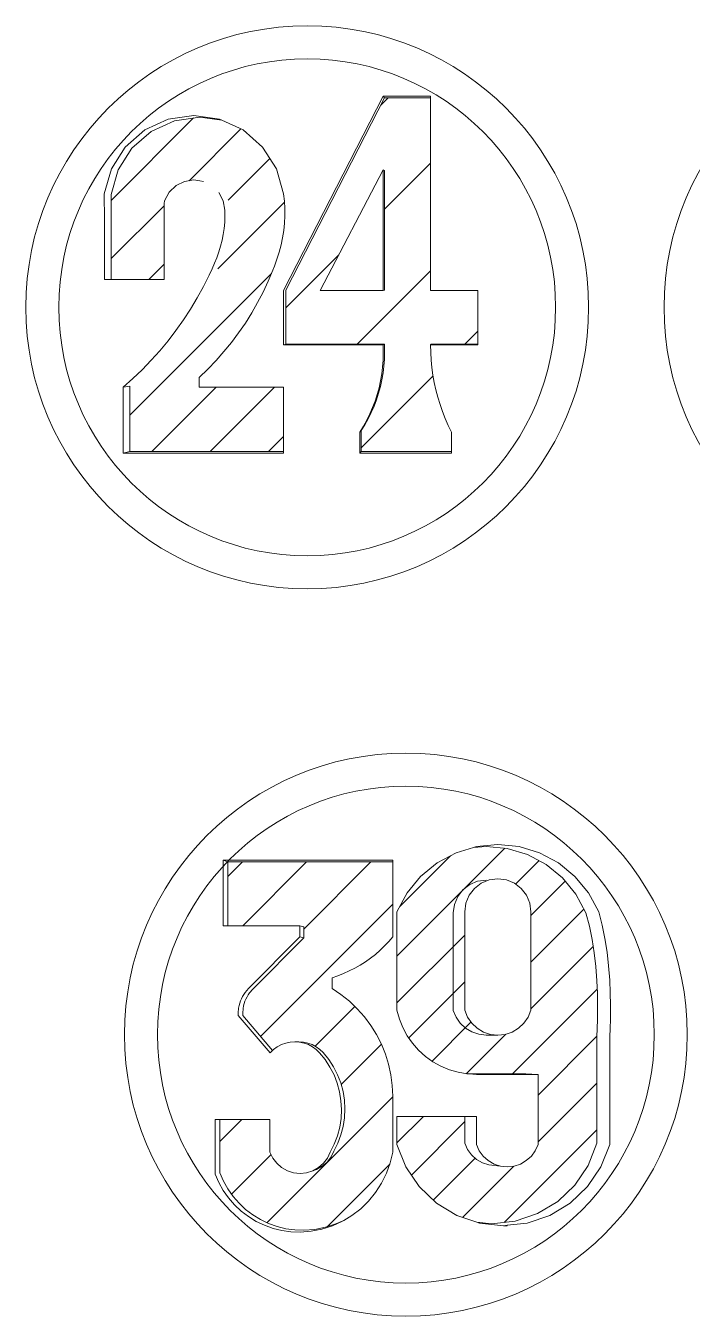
# Model space of a CAD drawing. Header units: inches. Extents: x 91 to 9019, y -381 to 2878.
# Drawn here: x 4622.08 to 4640.69, y 1370.35 to 1406.37 of the extents above; entities that cross this region are included whole.
import ezdxf

# ---------------------------------------------------------------- set-up
doc = ezdxf.new("R2010")
doc.units = ezdxf.units.IN
doc.header["$MEASUREMENT"] = 0

msp = doc.modelspace()

# ---------------------------------------------------------------- hatches: boundary and pattern name
at = {"lineweight": 20}
h = msp.add_hatch(dxfattribs=at)
h.set_pattern_fill('ANSI31', color=256, scale=17)
h.set_pattern_definition([(45, (3611.99, 2286.4486), (-1.502602, 1.502602), [])])
h.paths.add_polyline_path([(4633.38, 1404.361), (4632.096, 1404.361), (4629.338, 1398.991), (4629.338, 1397.484), (4632.096, 1397.484), (4632.096, 1397.259), (4632.092, 1397.066), (4632.078, 1396.874), (4632.055, 1396.682), (4632.022, 1396.492), (4631.981, 1396.303), (4631.93, 1396.117), (4631.87, 1395.934), (4631.802, 1395.753), (4631.725, 1395.577), (4631.639, 1395.404), (4631.545, 1395.235), (4631.443, 1395.072), (4631.443, 1394.491), (4633.967, 1394.491), (4633.967, 1395.027), (4633.875, 1395.217), (4633.791, 1395.41), (4633.714, 1395.607), (4633.645, 1395.806), (4633.584, 1396.007), (4633.531, 1396.211), (4633.486, 1396.417), (4633.448, 1396.624), (4633.419, 1396.833), (4633.398, 1397.043), (4633.385, 1397.253), (4633.38, 1397.484), (4634.7, 1397.484), (4634.7, 1398.985), (4633.38, 1398.985)])
h.paths.add_polyline_path([(4632.061, 1402.356), (4632.096, 1402.329), (4632.096, 1398.991), (4632.061, 1398.985), (4630.302, 1398.985)], flags=16)
h = msp.add_hatch(dxfattribs=at)
h.set_pattern_fill('ANSI31', color=256, scale=9.218651)
h.set_pattern_definition([(45, (3989.0513, 1972.0265), (-0.8148213, 0.8148213), [])])
h.paths.add_polyline_path([(4629.276, 1396.283), (4626.919, 1396.283), (4626.919, 1396.56), (4627.159, 1396.79), (4627.39, 1397.029), (4627.611, 1397.278), (4627.822, 1397.535), (4628.021, 1397.801), (4628.21, 1398.075), (4628.387, 1398.356), (4628.553, 1398.645), (4628.706, 1398.94), (4628.847, 1399.241), (4628.976, 1399.548), (4629.019, 1399.667), (4629.092, 1399.859), (4629.154, 1400.055), (4629.207, 1400.254), (4629.249, 1400.455), (4629.28, 1400.658), (4629.301, 1400.863), (4629.311, 1401.068), (4629.31, 1401.273), (4629.298, 1401.478), (4629.276, 1401.683), (4629.078, 1402.378), (4628.691, 1402.989), (4628.146, 1403.465), (4627.555, 1403.737), (4626.937, 1403.826), (4626.229, 1403.724), (4625.578, 1403.424), (4625.039, 1402.953), (4624.655, 1402.348), (4624.459, 1401.66), (4624.466, 1400.943), (4624.466, 1399.295), (4625.941, 1399.295), (4625.941, 1401.462), (4626.08, 1401.722), (4626.271, 1401.909), (4626.51, 1402.028), (4626.773, 1402.069), (4626.937, 1402.042), (4627.037, 1402.028), (4627.041, 1402.026), (4627.198, 1402.001), (4627.435, 1401.883), (4627.624, 1401.699), (4627.748, 1401.465), (4627.795, 1401.205), (4627.796, 1401.038), (4627.788, 1400.871), (4627.772, 1400.705), (4627.748, 1400.539), (4627.716, 1400.375), (4627.676, 1400.213), (4627.628, 1400.052), (4627.573, 1399.894), (4627.51, 1399.74), (4627.439, 1399.588), (4627.361, 1399.414), (4627.2, 1399.095), (4627.027, 1398.781), (4626.843, 1398.475), (4626.647, 1398.175), (4626.441, 1397.883), (4626.223, 1397.599), (4625.995, 1397.324), (4625.757, 1397.057), (4625.509, 1396.799), (4625.251, 1396.551), (4624.985, 1396.312), (4624.985, 1394.488), (4629.276, 1394.488)])
h = msp.add_hatch(dxfattribs=at)
h.set_pattern_fill('ANSI31', color=256, scale=7.374921)
h.set_pattern_definition([(45, (4151.5972, 1814.768), (-0.651857, 0.651857), [])])
h.paths.add_polyline_path([(4638.025, 1378.201), (4638.033, 1378.341), (4638.043, 1378.685), (4638.045, 1379.029), (4638.038, 1379.373), (4638.023, 1379.717), (4637.995, 1380.12), (4637.952, 1380.497), (4637.891, 1380.871), (4637.814, 1381.242), (4637.72, 1381.61), (4637.44, 1382.131), (4637.064, 1382.587), (4636.607, 1382.962), (4636.085, 1383.24), (4635.519, 1383.411), (4634.931, 1383.469), (4634.576, 1383.434), (4634.093, 1383.288), (4633.566, 1383.007), (4633.104, 1382.629), (4632.725, 1382.168), (4632.442, 1381.642), (4632.442, 1378.895), (4632.511, 1378.648), (4632.607, 1378.41), (4632.729, 1378.184), (4632.876, 1377.973), (4633.045, 1377.78), (4633.236, 1377.608), (4633.444, 1377.458), (4633.669, 1377.333), (4633.906, 1377.234), (4634.152, 1377.162), (4634.405, 1377.119), (4634.446, 1377.116), (4636.044, 1377.116), (4636.383, 1377.104), (4636.383, 1375.148), (4636.306, 1374.975), (4636.195, 1374.822), (4636.054, 1374.696), (4635.89, 1374.601), (4635.711, 1374.542), (4635.522, 1374.523), (4635.334, 1374.542), (4635.005, 1374.58), (4634.827, 1374.637), (4634.665, 1374.731), (4634.526, 1374.857), (4634.416, 1375.008), (4634.34, 1375.18), (4634.34, 1375.931), (4632.442, 1375.931), (4632.442, 1375.148), (4632.687, 1374.527), (4633.06, 1373.972), (4633.544, 1373.512), (4634.116, 1373.166), (4634.673, 1372.978), (4635.084, 1372.933), (4635.741, 1373.005), (4636.368, 1373.217), (4636.934, 1373.559), (4637.413, 1374.015), (4637.783, 1374.564), (4638.025, 1375.18)])
h.paths.add_polyline_path([(4635.988, 1378.534), (4635.837, 1378.393), (4635.66, 1378.287), (4635.464, 1378.222), (4635.259, 1378.199), (4635.053, 1378.222), (4634.857, 1378.287), (4634.68, 1378.393), (4634.529, 1378.534), (4634.412, 1378.704), (4634.334, 1378.895), (4634.334, 1381.642), (4634.366, 1381.881), (4634.458, 1382.104), (4634.605, 1382.295), (4634.796, 1382.442), (4635.019, 1382.534), (4635.259, 1382.566), (4635.498, 1382.534), (4635.721, 1382.442), (4635.912, 1382.295), (4636.059, 1382.104), (4636.151, 1381.881), (4636.183, 1381.642), (4636.183, 1378.895), (4636.105, 1378.704)], flags=16)
h = msp.add_hatch(dxfattribs=at)
h.set_pattern_fill('ANSI31', color=256, scale=10.140516)
h.set_pattern_definition([(45, (4038.9251, 1978.7434), (-0.8963034, 0.8963034), [])])
h.paths.add_polyline_path([(4632.324, 1383.033), (4627.722, 1383.033), (4627.722, 1381.25), (4629.729, 1381.25), (4629.838, 1381.219), (4629.838, 1380.917), (4628.418, 1379.483), (4628.329, 1379.38), (4628.291, 1379.325), (4628.256, 1379.266), (4628.225, 1379.206), (4628.199, 1379.144), (4628.177, 1379.079), (4628.16, 1379.014), (4628.147, 1378.947), (4628.135, 1378.812), (4628.136, 1378.745), (4628.97, 1377.772), (4628.998, 1377.798), (4629.102, 1377.874), (4629.216, 1377.934), (4629.337, 1377.978), (4629.463, 1378.005), (4629.592, 1378.014), (4629.702, 1378.014), (4629.829, 1378.006), (4629.954, 1377.979), (4630.074, 1377.935), (4630.187, 1377.876), (4630.29, 1377.801), (4630.382, 1377.712), (4630.538, 1377.521), (4630.672, 1377.315), (4630.784, 1377.096), (4630.873, 1376.867), (4630.937, 1376.629), (4630.977, 1376.386), (4630.991, 1376.14), (4630.979, 1375.895), (4630.941, 1375.651), (4630.879, 1375.413), (4630.792, 1375.183), (4630.681, 1374.963), (4630.603, 1374.801), (4630.493, 1374.657), (4630.356, 1374.539), (4630.198, 1374.451), (4630.093, 1374.415), (4629.919, 1374.36), (4629.737, 1374.342), (4629.556, 1374.36), (4629.382, 1374.415), (4629.222, 1374.504), (4629.084, 1374.624), (4628.973, 1374.769), (4628.894, 1374.933), (4628.894, 1375.849), (4627.499, 1375.849), (4627.499, 1374.359), (4627.599, 1374.126), (4627.721, 1373.906), (4627.866, 1373.699), (4628.032, 1373.508), (4628.216, 1373.335), (4628.417, 1373.182), (4628.632, 1373.05), (4628.86, 1372.941), (4629.098, 1372.856), (4629.343, 1372.796), (4629.594, 1372.762), (4629.846, 1372.753), (4630.15, 1372.778), (4630.45, 1372.838), (4630.74, 1372.931), (4630.955, 1373.029), (4631.185, 1373.167), (4631.43, 1373.355), (4631.651, 1373.569), (4631.847, 1373.807), (4632.014, 1374.066), (4632.15, 1374.343), (4632.254, 1374.633), (4632.324, 1374.933), (4632.324, 1376.493), (4632.312, 1376.793), (4632.273, 1377.091), (4632.209, 1377.385), (4632.121, 1377.672), (4632.008, 1377.95), (4631.871, 1378.218), (4631.713, 1378.473), (4631.533, 1378.713), (4631.333, 1378.938), (4631.114, 1379.144), (4630.879, 1379.331), (4630.629, 1379.497), (4630.629, 1379.802), (4630.793, 1379.857), (4630.954, 1379.92), (4631.112, 1379.99), (4631.266, 1380.068), (4631.416, 1380.154), (4631.562, 1380.247), (4631.703, 1380.347), (4631.839, 1380.454), (4631.969, 1380.568), (4632.094, 1380.688), (4632.212, 1380.813), (4632.324, 1380.945)])

# ---------------------------------------------------------------- linework, layer by layer
for p, q in [((4632.096, 1404.361), (4633.38, 1404.361)), ((4632.061, 1398.985), (4632.061, 1402.356)), ((4627.592, 1383.082), (4627.592, 1381.25)), ((4627.722, 1383.033), (4627.722, 1381.25)), ((4627.592, 1381.25), (4627.722, 1381.25)), ((4627.722, 1381.25), (4629.729, 1381.25)), ((4629.729, 1381.25), (4629.838, 1381.219)), ((4629.838, 1381.219), (4629.838, 1380.917)), ((4630.093, 1374.415), (4629.919, 1374.36))]:
    msp.add_line(p, q, dxfattribs=at)
for points in [[(4629.276, 1397.464), (4629.276, 1398.985), (4632.061, 1404.408)], [(4633.38, 1397.464), (4634.7, 1397.464), (4634.7, 1397.484), (4634.7, 1398.985), (4633.38, 1398.985), (4633.38, 1404.361), (4633.38, 1404.408), (4632.061, 1404.408), (4632.096, 1404.361), (4629.338, 1398.991), (4629.338, 1397.484)], [(4624.277, 1399.295), (4624.277, 1400.96), (4624.27, 1401.683), (4624.468, 1402.378), (4624.856, 1402.989), (4625.4, 1403.465), (4626.057, 1403.767), (4626.773, 1403.871), (4627.489, 1403.767), (4627.555, 1403.737), (4628.146, 1403.465), (4628.691, 1402.989), (4629.078, 1402.378), (4629.276, 1401.683), (4629.298, 1401.478), (4629.31, 1401.273), (4629.311, 1401.068), (4629.301, 1400.863), (4629.28, 1400.658), (4629.249, 1400.455), (4629.207, 1400.254), (4629.154, 1400.055), (4629.092, 1399.859), (4629.019, 1399.667), (4628.976, 1399.548), (4628.847, 1399.241), (4628.706, 1398.94), (4628.553, 1398.645), (4628.387, 1398.356), (4628.21, 1398.075), (4628.021, 1397.801), (4627.822, 1397.535), (4627.611, 1397.278), (4627.39, 1397.029), (4627.159, 1396.79), (4626.919, 1396.56), (4626.919, 1396.283), (4629.276, 1396.283), (4629.276, 1394.488), (4629.276, 1394.441), (4624.801, 1394.441)], [(4624.466, 1399.295), (4624.466, 1400.943), (4624.459, 1401.66), (4624.655, 1402.348), (4625.039, 1402.953), (4625.578, 1403.424), (4626.229, 1403.724), (4626.937, 1403.826), (4627.555, 1403.737)], [(4624.277, 1399.295), (4624.466, 1399.295), (4625.943, 1399.295), (4625.943, 1401.415), (4625.956, 1401.489), (4626.081, 1401.724), (4626.273, 1401.911), (4626.511, 1402.03), (4626.775, 1402.071), (4626.94, 1402.044), (4627.039, 1402.03), (4627.043, 1402.028)], [(4627.467, 1401.722), (4627.592, 1401.487), (4627.64, 1401.224), (4627.64, 1401.055), (4627.632, 1400.887), (4627.616, 1400.718), (4627.591, 1400.551), (4627.559, 1400.386), (4627.519, 1400.222), (4627.471, 1400.06), (4627.415, 1399.9), (4627.351, 1399.744), (4627.28, 1399.591), (4627.201, 1399.415), (4627.038, 1399.093), (4626.864, 1398.776), (4626.678, 1398.467), (4626.48, 1398.164), (4626.272, 1397.869), (4626.052, 1397.583), (4625.822, 1397.304), (4625.581, 1397.035), (4625.331, 1396.774), (4625.071, 1396.524), (4624.801, 1396.283), (4624.801, 1394.441), (4624.985, 1394.488), (4629.276, 1394.488)], [(4632.061, 1397.464), (4629.276, 1397.464), (4629.338, 1397.484), (4632.096, 1397.484)], [(4634.7, 1397.484), (4633.402, 1397.484), (4633.38, 1397.464), (4633.385, 1397.253), (4633.398, 1397.043), (4633.419, 1396.833), (4633.448, 1396.624), (4633.486, 1396.417), (4633.531, 1396.211), (4633.584, 1396.007), (4633.645, 1395.806), (4633.714, 1395.607), (4633.791, 1395.41), (4633.875, 1395.217), (4633.967, 1395.027), (4633.967, 1394.491), (4633.967, 1394.441), (4631.402, 1394.441), (4631.402, 1395.027), (4631.505, 1395.193), (4631.6, 1395.363), (4631.686, 1395.537), (4631.764, 1395.716), (4631.834, 1395.898), (4631.894, 1396.083), (4631.945, 1396.271), (4631.987, 1396.462), (4632.02, 1396.654), (4632.043, 1396.847), (4632.057, 1397.041), (4632.062, 1397.236)], [(4632.062, 1397.236), (4632.061, 1397.464), (4632.096, 1397.484), (4632.096, 1397.259), (4632.092, 1397.066), (4632.078, 1396.874), (4632.055, 1396.682), (4632.022, 1396.492), (4631.981, 1396.303), (4631.93, 1396.117), (4631.87, 1395.934), (4631.802, 1395.753), (4631.725, 1395.577), (4631.639, 1395.404), (4631.545, 1395.235), (4631.443, 1395.072), (4631.443, 1394.491)], [(4624.801, 1396.283), (4624.985, 1396.312), (4624.985, 1394.488)], [(4631.402, 1394.441), (4631.443, 1394.491), (4633.967, 1394.491)], [(4634.093, 1383.288), (4634.576, 1383.434), (4634.665, 1383.461), (4635.259, 1383.519), (4635.853, 1383.461), (4636.424, 1383.288), (4636.951, 1383.007), (4637.413, 1382.629), (4637.793, 1382.168), (4638.075, 1381.642), (4638.17, 1381.271), (4638.249, 1380.896), (4638.31, 1380.518), (4638.353, 1380.138), (4638.382, 1379.73), (4638.397, 1379.383), (4638.404, 1379.035), (4638.402, 1378.688), (4638.392, 1378.34), (4638.384, 1378.199), (4638.384, 1375.148), (4638.139, 1374.527), (4637.766, 1373.972), (4637.282, 1373.512), (4636.71, 1373.166), (4636.077, 1372.952), (4635.522, 1372.892)], [(4634.673, 1372.978), (4635.084, 1372.933), (4635.741, 1373.005), (4636.368, 1373.217), (4636.934, 1373.559), (4637.413, 1374.015), (4637.783, 1374.564), (4638.025, 1375.18), (4638.025, 1378.201), (4638.033, 1378.341), (4638.043, 1378.685), (4638.045, 1379.029), (4638.038, 1379.373), (4638.023, 1379.717), (4637.995, 1380.12), (4637.952, 1380.497), (4637.891, 1380.871), (4637.814, 1381.242), (4637.72, 1381.61), (4637.44, 1382.131), (4637.064, 1382.587), (4636.607, 1382.962), (4636.085, 1383.24), (4635.519, 1383.411), (4634.931, 1383.469), (4634.576, 1383.434)], [(4634.093, 1383.288), (4633.566, 1383.007), (4633.104, 1382.629), (4632.725, 1382.168), (4632.442, 1381.642), (4632.442, 1378.895), (4632.511, 1378.648), (4632.607, 1378.41), (4632.729, 1378.184), (4632.876, 1377.973), (4633.045, 1377.78), (4633.236, 1377.608), (4633.444, 1377.458), (4633.669, 1377.333), (4633.906, 1377.234), (4634.152, 1377.162), (4634.405, 1377.119), (4634.446, 1377.116), (4634.662, 1377.104), (4636.383, 1377.104)], [(4631.43, 1373.355), (4631.651, 1373.569), (4631.847, 1373.807), (4632.014, 1374.066), (4632.15, 1374.343), (4632.254, 1374.633), (4632.324, 1374.933), (4632.324, 1376.493), (4632.312, 1376.793), (4632.273, 1377.091), (4632.209, 1377.385), (4632.121, 1377.672), (4632.008, 1377.95), (4631.871, 1378.218), (4631.713, 1378.473), (4631.533, 1378.713), (4631.333, 1378.938), (4631.114, 1379.144), (4630.879, 1379.331), (4630.629, 1379.497), (4630.629, 1379.802), (4630.793, 1379.857), (4630.954, 1379.92), (4631.112, 1379.99), (4631.266, 1380.068), (4631.416, 1380.154), (4631.562, 1380.247), (4631.703, 1380.347), (4631.839, 1380.454), (4631.969, 1380.568), (4632.094, 1380.688), (4632.212, 1380.813), (4632.324, 1380.945), (4632.324, 1383.033)], [(4634.93, 1382.525), (4634.694, 1382.494), (4634.473, 1382.402), (4634.283, 1382.257), (4634.138, 1382.067), (4634.047, 1381.847), (4634.015, 1381.61), (4634.015, 1378.89), (4634.093, 1378.701), (4634.208, 1378.532), (4634.358, 1378.393), (4634.533, 1378.288), (4634.727, 1378.223), (4634.93, 1378.201), (4635.259, 1378.199), (4635.464, 1378.222), (4635.66, 1378.287), (4635.837, 1378.393), (4635.988, 1378.534), (4636.105, 1378.704), (4636.183, 1378.895), (4636.183, 1381.642)], [(4636.183, 1381.642), (4636.151, 1381.881), (4636.059, 1382.104), (4635.912, 1382.295), (4635.721, 1382.442), (4635.498, 1382.534), (4635.259, 1382.566), (4635.019, 1382.534), (4634.796, 1382.442), (4634.605, 1382.295), (4634.458, 1382.104), (4634.366, 1381.881), (4634.334, 1381.642), (4634.334, 1378.895), (4634.412, 1378.704), (4634.529, 1378.534), (4634.68, 1378.393), (4634.857, 1378.287), (4635.053, 1378.222), (4635.259, 1378.199)], [(4629.729, 1381.25), (4629.729, 1380.945), (4629.838, 1380.917), (4628.418, 1379.483), (4628.329, 1379.38), (4628.291, 1379.325), (4628.256, 1379.266), (4628.225, 1379.206), (4628.199, 1379.144), (4628.177, 1379.079), (4628.16, 1379.014), (4628.147, 1378.947), (4628.135, 1378.812), (4628.136, 1378.745), (4628.97, 1377.772)], [(4629.729, 1380.945), (4628.295, 1379.497), (4628.206, 1379.393), (4628.167, 1379.337), (4628.131, 1379.279), (4628.1, 1379.217), (4628.074, 1379.154), (4628.052, 1379.09), (4628.034, 1379.024), (4628.021, 1378.956), (4628.009, 1378.82), (4628.01, 1378.752), (4628.905, 1377.709), (4628.97, 1377.772), (4628.998, 1377.798), (4629.102, 1377.874), (4629.216, 1377.934), (4629.337, 1377.978), (4629.463, 1378.005), (4629.592, 1378.014)], [(4635.522, 1374.523), (4635.711, 1374.542), (4635.89, 1374.601), (4636.054, 1374.696), (4636.195, 1374.822), (4636.306, 1374.975), (4636.383, 1375.148), (4636.383, 1377.104), (4636.044, 1377.116), (4634.446, 1377.116)], [(4629.919, 1374.36), (4629.737, 1374.342), (4629.556, 1374.36), (4629.382, 1374.415), (4629.222, 1374.504), (4629.084, 1374.624), (4628.973, 1374.769), (4628.894, 1374.933), (4628.894, 1375.849), (4627.499, 1375.849), (4627.367, 1375.849), (4627.367, 1374.322), (4627.468, 1374.088), (4627.592, 1373.865), (4627.738, 1373.656), (4627.905, 1373.463), (4628.091, 1373.288), (4628.294, 1373.134), (4628.511, 1373.001), (4628.741, 1372.891), (4628.982, 1372.805), (4629.23, 1372.744), (4629.482, 1372.71), (4629.737, 1372.701), (4630.044, 1372.726), (4630.347, 1372.787), (4630.64, 1372.881), (4630.921, 1373.008), (4630.955, 1373.029), (4631.185, 1373.167), (4631.43, 1373.355)], [(4627.499, 1375.849), (4627.499, 1374.359), (4627.599, 1374.126), (4627.721, 1373.906), (4627.866, 1373.699), (4628.032, 1373.508), (4628.216, 1373.335), (4628.417, 1373.182), (4628.632, 1373.05), (4628.86, 1372.941), (4629.098, 1372.856), (4629.343, 1372.796), (4629.594, 1372.762), (4629.846, 1372.753), (4630.15, 1372.778), (4630.45, 1372.838), (4630.74, 1372.931), (4630.955, 1373.029)], [(4635.413, 1372.88), (4634.749, 1372.952), (4634.673, 1372.978), (4634.116, 1373.166), (4633.544, 1373.512), (4633.06, 1373.972), (4632.687, 1374.527), (4632.442, 1375.148), (4632.442, 1375.931), (4634.34, 1375.931), (4634.662, 1375.931), (4634.662, 1375.148), (4634.739, 1374.975), (4634.85, 1374.822), (4634.99, 1374.696), (4635.154, 1374.601), (4635.334, 1374.542)], [(4635.522, 1374.523), (4635.334, 1374.542), (4635.005, 1374.58), (4634.827, 1374.637), (4634.665, 1374.731), (4634.526, 1374.857), (4634.416, 1375.008), (4634.34, 1375.18), (4634.34, 1375.931)]]:
    msp.add_lwpolyline(points, dxfattribs=at)
for points in [[(4630.302, 1398.985), (4632.061, 1402.356), (4632.096, 1402.329), (4632.096, 1398.991), (4632.061, 1398.985)], [(4627.722, 1383.033), (4632.324, 1383.033), (4632.324, 1383.082), (4627.592, 1383.082)], [(4629.829, 1378.006), (4629.702, 1378.014), (4629.592, 1378.014), (4629.72, 1378.005), (4629.847, 1377.978), (4629.968, 1377.934), (4630.082, 1377.874), (4630.186, 1377.798), (4630.279, 1377.709), (4630.435, 1377.516), (4630.571, 1377.308), (4630.685, 1377.087), (4630.774, 1376.855), (4630.839, 1376.615), (4630.879, 1376.37), (4630.893, 1376.122), (4630.881, 1375.873), (4630.843, 1375.628), (4630.78, 1375.388), (4630.692, 1375.155), (4630.581, 1374.933), (4630.501, 1374.769), (4630.39, 1374.624), (4630.252, 1374.504), (4630.093, 1374.415), (4630.198, 1374.451), (4630.356, 1374.539), (4630.493, 1374.657), (4630.603, 1374.801), (4630.681, 1374.963), (4630.792, 1375.183), (4630.879, 1375.413), (4630.941, 1375.651), (4630.979, 1375.895), (4630.991, 1376.14), (4630.977, 1376.386), (4630.937, 1376.629), (4630.873, 1376.867), (4630.784, 1377.096), (4630.672, 1377.315), (4630.538, 1377.521), (4630.382, 1377.712), (4630.29, 1377.801), (4630.187, 1377.876), (4630.074, 1377.935), (4629.954, 1377.979)], [(4635.522, 1372.88), (4635.522, 1372.892), (4635.413, 1372.88)]]:
    msp.add_lwpolyline(points, close=True, dxfattribs=at)
for centre, radius in [((4629.937, 1398.514), 7.858), ((4647.759, 1398.514), 7.858), ((4629.937, 1398.514), 6.936), ((4632.692, 1378.213), 7.858), ((4632.692, 1378.213), 6.936)]:
    msp.add_circle(centre, radius, dxfattribs=at)

doc.saveas('drawing.dxf')
